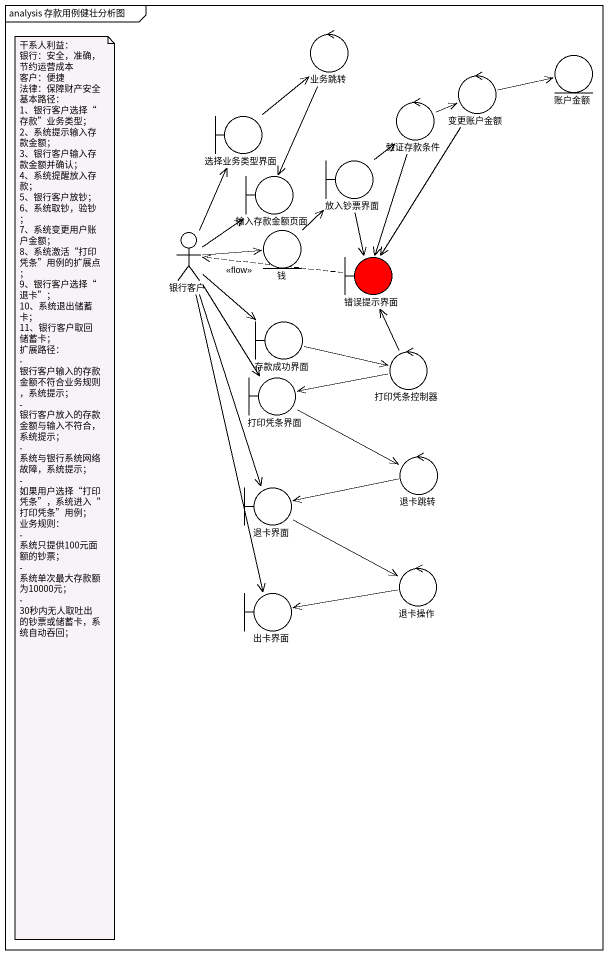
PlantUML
@startuml
mainframe analysis 存款用例健壮分析图
control 业务跳转
entity 账户金额
control 验证存款条件
control 变更账户金额
boundary 选择业务类型界面
boundary 输入存款金额页面
boundary 放入钞票界面
actor 银行客户
entity 钱
boundary 错误提示界面 #FF0000
boundary 存款成功界面
boundary 打印凭条界面
control 打印凭条控制器
boundary 退卡界面
control 退卡跳转
control 退卡操作
boundary 出卡界面
业务跳转 --> 输入存款金额页面
验证存款条件 -right-> 变更账户金额
验证存款条件 --> 错误提示界面
变更账户金额 -right-> 账户金额
变更账户金额 --> 错误提示界面
选择业务类型界面 -up-> 业务跳转
放入钞票界面 -up-> 验证存款条件
放入钞票界面 --> 错误提示界面
银行客户 -up-> 选择业务类型界面
银行客户 -up-> 输入存款金额页面
银行客户 -right-> 钱
银行客户 --> 存款成功界面
银行客户 --> 打印凭条界面
银行客户 --> 退卡界面
银行客户 --> 出卡界面
钱 -up-> 放入钞票界面
错误提示界面 .left.> 银行客户 : <<flow>>
存款成功界面 -right-> 打印凭条控制器
打印凭条界面 -right-> 退卡跳转
打印凭条控制器 -up-> 错误提示界面
打印凭条控制器 -left-> 打印凭条界面
退卡界面 -right-> 退卡操作
退卡跳转 -left-> 退卡界面
退卡操作 -left-> 出卡界面
note as N1
  干系人利益：
  银行：安全，准确，节约运营成本
  客户：便捷
  法律：保障财产安全
  基本路径：
  1、银行客户选择“存款”业务类型；
  2、系统提示输入存款金额；
  3、银行客户输入存款金额并确认；
  4、系统提醒放入存款；
  5、银行客户放钞；
  6、系统取钞，验钞；
  7、系统变更用户账户金额；
  8、系统激活“打印凭条”用例的扩展点；
  9、银行客户选择“退卡”；
  10、系统退出储蓄卡；
  11、银行客户取回储蓄卡；
  扩展路径：
  - 银行客户输入的存款金额不符合业务规则，系统提示；
  - 银行客户放入的存款金额与输入不符合，系统提示；
  - 系统与银行系统网络故障，系统提示；
  - 如果用户选择“打印凭条”，系统进入“打印凭条”用例；
  业务规则：
  - 系统只提供100元面额的钞票；
  - 系统单次最大存款额为10000元；
  - 30秒内无人取吐出的钞票或储蓄卡，系统自动吞回；
end note
@enduml
